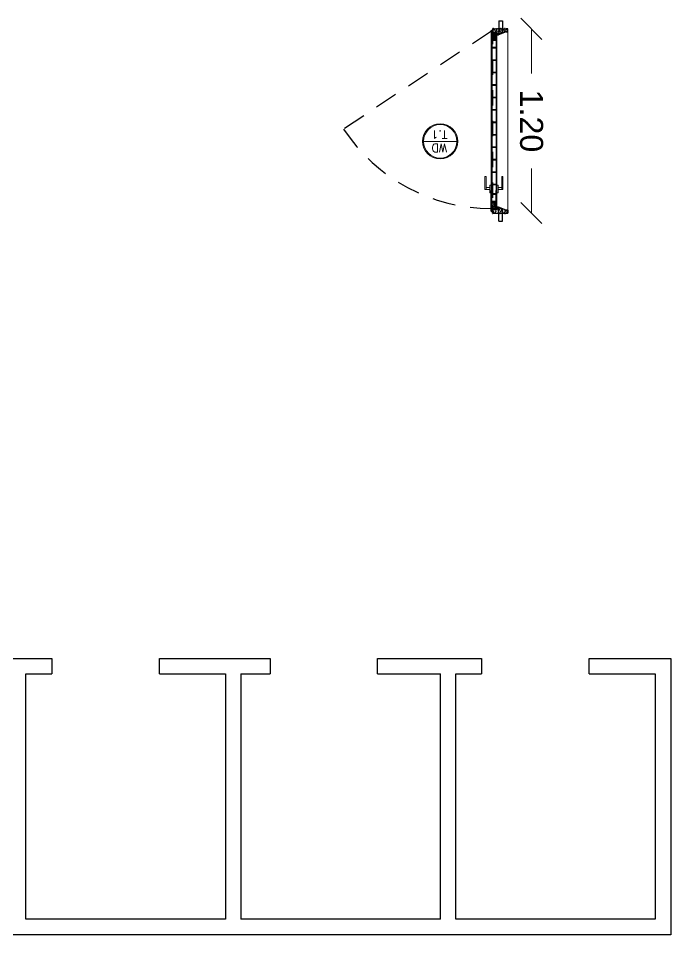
# Model space of a CAD drawing. Header units: metres. Extents: x -355 to 973, y -73 to 238.
# Drawn here: x 833.42 to 837.67, y 208.8 to 214.77 of the extents above; entities that cross this region are included whole.
import ezdxf
from ezdxf.enums import TextEntityAlignment as Align

# ---------------------------------------------------------------- set-up
doc = ezdxf.new("R2010")
doc.units = ezdxf.units.M
doc.header["$LTSCALE"] = 3
doc.header["$MEASUREMENT"] = 0
doc.linetypes.add('HIDDEN2', pattern=[0.1875, 0.125, -0.0625])
doc.layers.add('05', color=21, linetype='Continuous', lineweight=5)
for name, color, linetype in [('A-FALSE-25-Knuf', 2, 'Continuous'), ('D-Hatch', 3, 'Continuous'), ('Ditail', 1, 'Continuous')]:
    doc.layers.add(name, color=color, linetype=linetype)
doc.styles.add('ROMANT', font='romant')
doc.styles.get("Standard").update_dxf_attribs({"font": 'arial.ttf'})
doc.dimstyles.new('ahmad', dxfattribs={"dimtxt": 0.2, "dimasz": 0.1375, "dimexe": 0, "dimexo": 0.0625, "dimgap": 0.09, "dimtad": 0, "dimzin": 0, "dimdsep": 46, "dimtxsty": 'Standard', "dimblk": 'OBLIQUE', "dimcen": 0.09, "dimclrd": 245, "dimclrt": 61, "dimadec": 0, "dimazin": 0, "dimtfac": 1, "dimtofl": 0, "dimtmove": 0, "dimatfit": 3, "dimldrblk": 'OBLIQUE', "dimfxl": 0, "dimfxlon": 1, "dimtolj": 1, "dimtzin": 0, "dimlwd": 13, "dimarcsym": 0})
pattern_1 = [(52.5, (36.3475943, -165.330167), (0.00764710387, -0.0002500056), [0, -0.0060325174, 0, -0.00674689445, 0, -0.00644923734]), (82.5, (36.347594, -165.330167), (0.0112004245, 0.0070238215), [0, -0.00325438438, 0, -0.00543720317, 0, -0.00208359976]), (122.5, (36.347594, -165.335048), (2.245608e-05, 0.0123592914), [0, -0.00198438072, 0, -0.0071437706, 0, -0.00932658938]), (132.5, (36.347594, -165.335048), (0.0034832807, 0.011930604), [0, -0.00099219036, 0, -0.0046831385, 0, -0.00535782794])]
pattern_2 = [(307.5, (36.3475943, 62.4928517), (0.00764710387, 0.0002500056), [0, -0.0060325174, 0, -0.00674689445, 0, -0.00644923734]), (277.5, (36.347594, 62.492852), (0.0112004245, -0.0070238215), [0, -0.00325438438, 0, -0.00543720317, 0, -0.00208359976]), (237.5, (36.347594, 62.497733), (2.245608e-05, -0.0123592914), [0, -0.00198438072, 0, -0.0071437706, 0, -0.00932658938]), (227.5, (36.347594, 62.497733), (0.0034832807, -0.011930604), [0, -0.00099219036, 0, -0.0046831385, 0, -0.00535782794])]

# ---------------------------------------------------------------- blocks, each defined once
blk = doc.blocks.new('_Oblique')
at = {"color": 0, "linetype": 'ByBlock', "lineweight": -2}
blk.add_line((-0.5, -0.5), (0.5, 0.5), dxfattribs=at)
blk = doc.blocks.new('*D64')
at = {"color": 245, "lineweight": 13, "transparency": 16777216}
for p, q in [((68.5961, -50.8187), (68.5961, -51.1094)), ((68.5961, -52.0187), (68.5961, -51.7279))]:
    blk.add_line(p, q, dxfattribs=at)
at = {"layer": 'Defpoints', "color": 0, "transparency": 16777216}
for p in [(68.5961, -50.8187), (68.75, -50.8187), (68.75, -52.0187)]:
    blk.add_point(p, dxfattribs=at)
at = {"color": 245, "lineweight": 13, "transparency": 16777216, "xscale": 0.1375, "yscale": 0.1375, "zscale": 0.1375}
for p, rotation in [((68.5961, -50.8187), 90), ((68.5961, -52.0187), 270)]:
    blk.add_blockref('_Oblique', p, dxfattribs=dict(at, rotation=rotation))
at = {"color": 61, "transparency": 16777216, "insert": (68.5961, -51.4187), "char_height": 0.15, "attachment_point": 5, "rotation": 90}
blk.add_mtext('\\A1;1.20', dxfattribs=at)
blk = doc.blocks.new('dfdfd')
at = {"layer": '05'}
h = blk.add_hatch(color=217, dxfattribs=at)
h.paths.add_polyline_path([(118.6063, 35.5104, 1), (118.8358, 35.5104, 1)])
h.paths.add_polyline_path([(118.8298, 35.5104, 1), (118.6123, 35.5104, 1)], flags=16)
at = {"layer": '05', "color": 217}
blk.add_line((118.6123, 35.5104), (118.8298, 35.5104), dxfattribs=at)
for radius in [0.1148, 0.1088]:
    blk.add_circle((118.7211, 35.5104), radius, dxfattribs=at)
blk = doc.blocks.new('SSDSSS')
at = {"layer": 'D-Hatch', "linetype": 'Continuous', "ltscale": 0.1}
h = blk.add_hatch(dxfattribs=at)
h.set_pattern_fill('AR-SAND', color=2, scale=0.0003125, style=0)
h.set_pattern_definition([(307.5, (36.347594, 62.492852), (0.0152942077, 0.0005000112), [0, -0.0120650348, 0, -0.0134937889, 0, -0.0128984747]), (277.5, (36.347594, 62.492852), (0.022400849, -0.014047643), [0, -0.0065087688, 0, -0.0108744063, 0, -0.0041671995]), (237.5, (36.347594, 62.502615), (4.49122e-05, -0.0247185828), [0, -0.0039687614, 0, -0.0142875412, 0, -0.0186531788]), (227.5, (36.347594, 62.502615), (0.0069665614, -0.023861208), [0, -0.0019843807, 0, -0.009366277, 0, -0.0107156559])])
h.paths.add_polyline_path([(68.8211, -50.8562), (68.8211, -50.8421), (68.8485, -50.8421), (68.8485, -50.8202), (68.8383, -50.8202), (68.8383, -50.8187), (68.85, -50.8187), (68.85, -50.8141), (68.7563, -50.8141), (68.7563, -50.8187), (68.768, -50.8187), (68.768, -50.8202), (68.7578, -50.8202), (68.7578, -50.8366), (68.7683, -50.8366), (68.811, -50.8562)])
at = {"layer": 'D-Hatch'}
h = blk.add_hatch(dxfattribs=at)
h.set_pattern_fill('AR-SAND', color=1, scale=0.00015625, style=0)
h.set_pattern_definition(pattern_2)
edge = h.paths.add_edge_path()
edge.add_spline(control_points=[(68.8307, -50.8737), (68.8307, -50.8749), (68.8305, -50.8769), (68.831, -50.881), (68.8313, -50.883), (68.8338, -50.8871), (68.8355, -50.8885), (68.8383, -50.8903), (68.8396, -50.8909), (68.8422, -50.892), (68.8434, -50.8925), (68.8443, -50.893), (68.8445, -50.8931), (68.8449, -50.8936)], knot_values=[0.207475, 0.207475, 0.207475, 0.207475, 0.265787, 0.265787, 0.301433, 0.301433, 0.33708, 0.33708, 0.372726, 0.372726, 0.426688, 0.426688, 0.476539, 0.476539, 0.476539, 0.476539], degree=3, periodic=0)
edge.add_line((68.8449, -50.8936), (68.8542, -50.8936))
edge.add_line((68.8542, -50.8936), (68.8542, -50.8935))
edge.add_spline(control_points=[(68.8542, -50.8935), (68.8525, -50.8907), (68.8492, -50.8849), (68.836, -50.883), (68.8411, -50.8672), (68.8317, -50.8657), (68.8269, -50.865)], knot_values=[0.000761, 0.000761, 0.000761, 0.000761, 0.123708, 0.252477, 0.399323, 0.554146, 0.554146, 0.554146, 0.554146], degree=3, periodic=0)
edge.add_line((68.8269, -50.865), (68.8269, -50.8729))
edge.add_spline(control_points=[(68.8269, -50.8729), (68.8285, -50.8732), (68.8298, -50.8734), (68.8307, -50.8737)], knot_values=[0.013549, 0.013549, 0.013549, 0.013549, 0.067873, 0.067873, 0.067873, 0.067873], degree=3, periodic=0)
edge = h.paths.add_edge_path(flags=16)
edge.add_spline(control_points=[(68.8449, -50.8936), (68.8445, -50.8931), (68.8443, -50.893), (68.8434, -50.8925), (68.8422, -50.892), (68.8396, -50.8909), (68.8383, -50.8903), (68.8355, -50.8885), (68.8338, -50.8871), (68.8313, -50.883), (68.831, -50.881), (68.8305, -50.8769), (68.8307, -50.8749), (68.8307, -50.8737)], knot_values=[0.207475, 0.207475, 0.207475, 0.207475, 0.257327, 0.257327, 0.311288, 0.311288, 0.346935, 0.346935, 0.382581, 0.382581, 0.418228, 0.418228, 0.476539, 0.476539, 0.476539, 0.476539], degree=3, periodic=0)
edge.add_spline(control_points=[(68.8307, -50.8737), (68.8298, -50.8734), (68.8285, -50.8732), (68.8269, -50.8729)], knot_values=[0.013549, 0.013549, 0.013549, 0.013549, 0.067873, 0.067873, 0.067873, 0.067873], degree=3, periodic=0)
edge.add_line((68.8269, -50.8729), (68.8269, -50.8905))
edge.add_spline(control_points=[(68.8269, -50.8905), (68.8275, -50.8915), (68.8282, -50.8923), (68.8291, -50.8932), (68.8293, -50.8934), (68.8295, -50.8936)], knot_values=[0.30723, 0.30723, 0.30723, 0.30723, 0.317654, 0.317654, 0.320823, 0.320823, 0.320823, 0.320823], degree=3, periodic=0)
edge.add_line((68.8295, -50.8936), (68.8449, -50.8936))
edge = h.paths.add_edge_path()
edge.add_spline(control_points=[(68.8295, -50.8936), (68.8293, -50.8934), (68.8291, -50.8932), (68.8282, -50.8923), (68.8275, -50.8915), (68.8269, -50.8905)], knot_values=[0.30723, 0.30723, 0.30723, 0.30723, 0.310399, 0.310399, 0.320823, 0.320823, 0.320823, 0.320823], degree=3, periodic=0)
edge.add_line((68.8269, -50.8905), (68.8269, -50.8936))
edge.add_line((68.8269, -50.8936), (68.8295, -50.8936))
edge = h.paths.add_edge_path()
edge.add_spline(control_points=[(68.8542, -50.8482), (68.8536, -50.8479), (68.853, -50.8477), (68.8498, -50.8466), (68.8479, -50.8465), (68.8441, -50.8463), (68.843, -50.8464), (68.8419, -50.8465)], knot_values=[0.248364, 0.248364, 0.248364, 0.248364, 0.25388, 0.25388, 0.279204, 0.279204, 0.314112, 0.314112, 0.314112, 0.314112], degree=3, periodic=0)
edge.add_spline(control_points=[(68.8419, -50.8465), (68.8416, -50.8461), (68.8413, -50.8456), (68.841, -50.8451)], knot_values=[0.024585, 0.024585, 0.024585, 0.024585, 0.051488, 0.051488, 0.051488, 0.051488], degree=3, periodic=0)
edge.add_line((68.841, -50.8451), (68.8294, -50.8451))
edge.add_spline(control_points=[(68.8294, -50.8451), (68.8313, -50.8479), (68.8328, -50.8501), (68.8346, -50.8516), (68.8348, -50.8517), (68.8357, -50.8518), (68.8377, -50.8516), (68.8417, -50.8515), (68.8432, -50.8515), (68.8467, -50.8524), (68.8487, -50.8533), (68.8516, -50.8562), (68.8524, -50.8578), (68.8533, -50.8605), (68.8535, -50.8616), (68.854, -50.8653), (68.8539, -50.8673), (68.8541, -50.8693), (68.8541, -50.8697), (68.8542, -50.8699)], knot_values=[0, 0, 0, 0, 0.11577, 0.11577, 0.192459, 0.192459, 0.269149, 0.269149, 0.304241, 0.304241, 0.331039, 0.331039, 0.357837, 0.357837, 0.384634, 0.384634, 0.451421, 0.451421, 0.47355, 0.47355, 0.47355, 0.47355], degree=3, periodic=0)
edge.add_line((68.8542, -50.8699), (68.8542, -50.8482))
edge = h.paths.add_edge_path()
edge.add_line((68.8508, -50.8451), (68.841, -50.8451))
edge.add_spline(control_points=[(68.841, -50.8451), (68.8413, -50.8456), (68.8416, -50.8461), (68.8419, -50.8465)], knot_values=[0.024585, 0.024585, 0.024585, 0.024585, 0.051488, 0.051488, 0.051488, 0.051488], degree=3, periodic=0)
edge.add_spline(control_points=[(68.8419, -50.8465), (68.843, -50.8464), (68.8441, -50.8463), (68.8479, -50.8465), (68.8498, -50.8466), (68.853, -50.8477), (68.8536, -50.8479), (68.8542, -50.8482)], knot_values=[0.248364, 0.248364, 0.248364, 0.248364, 0.283272, 0.283272, 0.308596, 0.308596, 0.314112, 0.314112, 0.314112, 0.314112], degree=3, periodic=0)
edge.add_line((68.8542, -50.8482), (68.8542, -50.8389))
edge.add_line((68.8542, -50.8389), (68.8508, -50.8389))
edge.add_line((68.8508, -50.8389), (68.8508, -50.8451))
h = blk.add_hatch(dxfattribs=at)
h.set_pattern_fill('AR-SAND', color=1, scale=0.00015625, style=0)
h.set_pattern_definition(pattern_2)
edge = h.paths.add_edge_path()
edge.add_spline(control_points=[(68.8542, -50.8935), (68.8525, -50.8907), (68.8492, -50.8849), (68.836, -50.883), (68.8411, -50.8672), (68.8317, -50.8657), (68.8269, -50.865)], knot_values=[0.000761, 0.000761, 0.000761, 0.000761, 0.123708, 0.252477, 0.399323, 0.554146, 0.554146, 0.554146, 0.554146], degree=3, periodic=0)
edge.add_line((68.8542, -50.8935), (68.8542, -50.8699))
edge.add_spline(control_points=[(68.8542, -50.8699), (68.8541, -50.8697), (68.8541, -50.8693), (68.8539, -50.8673), (68.854, -50.8653), (68.8535, -50.8616), (68.8533, -50.8605), (68.8524, -50.8578), (68.8516, -50.8562), (68.8487, -50.8533), (68.8467, -50.8524), (68.8432, -50.8515), (68.8417, -50.8515), (68.8377, -50.8516), (68.8357, -50.8518), (68.8348, -50.8517), (68.8346, -50.8516), (68.8328, -50.8501), (68.8313, -50.8479), (68.8294, -50.8451)], knot_values=[0, 0, 0, 0, 0.022129, 0.022129, 0.088916, 0.088916, 0.115714, 0.115714, 0.142512, 0.142512, 0.169309, 0.169309, 0.204402, 0.204402, 0.281091, 0.281091, 0.35778, 0.35778, 0.47355, 0.47355, 0.47355, 0.47355], degree=3, periodic=0)
edge.add_line((68.8294, -50.8451), (68.8269, -50.8451))
edge.add_line((68.8269, -50.8451), (68.8269, -50.865))
at = {"layer": 'D-Hatch', "linetype": 'Continuous', "ltscale": 0.1}
h = blk.add_hatch(dxfattribs=at)
h.set_pattern_fill('AR-SAND', color=2, scale=0.0003125, style=0)
h.set_pattern_definition([(52.5, (36.347594, -165.330167), (0.0152942077, -0.0005000112), [0, -0.0120650348, 0, -0.0134937889, 0, -0.0128984747]), (82.5, (36.347594, -165.330167), (0.022400849, 0.014047643), [0, -0.0065087688, 0, -0.0108744063, 0, -0.0041671995]), (122.5, (36.347594, -165.33993), (4.49122e-05, 0.0247185828), [0, -0.0039687614, 0, -0.0142875412, 0, -0.0186531788]), (132.5, (36.347594, -165.33993), (0.0069665614, 0.023861208), [0, -0.0019843807, 0, -0.009366277, 0, -0.0107156559])])
h.paths.add_polyline_path([(68.8211, -51.9812), (68.8211, -51.9952), (68.8485, -51.9952), (68.8485, -52.0171), (68.8383, -52.0171), (68.8383, -52.0187), (68.85, -52.0187), (68.85, -52.0232), (68.7563, -52.0232), (68.7563, -52.0187), (68.768, -52.0187), (68.768, -52.0171), (68.7578, -52.0171), (68.7578, -52.0007), (68.7683, -52.0007), (68.811, -51.9812)])
at = {"layer": 'D-Hatch'}
h = blk.add_hatch(dxfattribs=at)
h.set_pattern_fill('AR-SAND', color=1, scale=0.00015625, style=0)
h.set_pattern_definition(pattern_1)
edge = h.paths.add_edge_path()
edge.add_spline(control_points=[(68.8307, -51.9636), (68.8307, -51.9624), (68.8305, -51.9605), (68.831, -51.9563), (68.8313, -51.9543), (68.8338, -51.9502), (68.8355, -51.9488), (68.8383, -51.947), (68.8396, -51.9464), (68.8422, -51.9453), (68.8434, -51.9449), (68.8443, -51.9444), (68.8445, -51.9442), (68.8449, -51.9437)], knot_values=[0.207475, 0.207475, 0.207475, 0.207475, 0.265787, 0.265787, 0.301433, 0.301433, 0.33708, 0.33708, 0.372726, 0.372726, 0.426688, 0.426688, 0.476539, 0.476539, 0.476539, 0.476539], degree=3, periodic=0)
edge.add_line((68.8449, -51.9437), (68.8542, -51.9437))
edge.add_line((68.8542, -51.9437), (68.8542, -51.9438))
edge.add_spline(control_points=[(68.8542, -51.9438), (68.8525, -51.9466), (68.8492, -51.9524), (68.836, -51.9543), (68.8411, -51.9701), (68.8317, -51.9716), (68.8269, -51.9723)], knot_values=[0.000761, 0.000761, 0.000761, 0.000761, 0.123708, 0.252477, 0.399323, 0.554146, 0.554146, 0.554146, 0.554146], degree=3, periodic=0)
edge.add_line((68.8269, -51.9723), (68.8269, -51.9644))
edge.add_spline(control_points=[(68.8269, -51.9644), (68.8285, -51.9642), (68.8298, -51.9639), (68.8307, -51.9636)], knot_values=[0.013549, 0.013549, 0.013549, 0.013549, 0.067873, 0.067873, 0.067873, 0.067873], degree=3, periodic=0)
edge = h.paths.add_edge_path(flags=16)
edge.add_spline(control_points=[(68.8449, -51.9437), (68.8445, -51.9442), (68.8443, -51.9444), (68.8434, -51.9449), (68.8422, -51.9453), (68.8396, -51.9464), (68.8383, -51.947), (68.8355, -51.9488), (68.8338, -51.9502), (68.8313, -51.9543), (68.831, -51.9563), (68.8305, -51.9605), (68.8307, -51.9624), (68.8307, -51.9636)], knot_values=[0.207475, 0.207475, 0.207475, 0.207475, 0.257327, 0.257327, 0.311288, 0.311288, 0.346935, 0.346935, 0.382581, 0.382581, 0.418228, 0.418228, 0.476539, 0.476539, 0.476539, 0.476539], degree=3, periodic=0)
edge.add_spline(control_points=[(68.8307, -51.9636), (68.8298, -51.9639), (68.8285, -51.9642), (68.8269, -51.9644)], knot_values=[0.013549, 0.013549, 0.013549, 0.013549, 0.067873, 0.067873, 0.067873, 0.067873], degree=3, periodic=0)
edge.add_line((68.8269, -51.9644), (68.8269, -51.9468))
edge.add_spline(control_points=[(68.8269, -51.9468), (68.8275, -51.9459), (68.8282, -51.945), (68.8291, -51.9441), (68.8293, -51.9439), (68.8295, -51.9437)], knot_values=[0.30723, 0.30723, 0.30723, 0.30723, 0.317654, 0.317654, 0.320823, 0.320823, 0.320823, 0.320823], degree=3, periodic=0)
edge.add_line((68.8295, -51.9437), (68.8449, -51.9437))
edge = h.paths.add_edge_path()
edge.add_spline(control_points=[(68.8295, -51.9437), (68.8293, -51.9439), (68.8291, -51.9441), (68.8282, -51.945), (68.8275, -51.9459), (68.8269, -51.9468)], knot_values=[0.30723, 0.30723, 0.30723, 0.30723, 0.310399, 0.310399, 0.320823, 0.320823, 0.320823, 0.320823], degree=3, periodic=0)
edge.add_line((68.8269, -51.9468), (68.8269, -51.9437))
edge.add_line((68.8269, -51.9437), (68.8295, -51.9437))
edge = h.paths.add_edge_path()
edge.add_spline(control_points=[(68.8542, -51.9891), (68.8536, -51.9894), (68.853, -51.9896), (68.8498, -51.9907), (68.8479, -51.9909), (68.8441, -51.991), (68.843, -51.9909), (68.8419, -51.9908)], knot_values=[0.248364, 0.248364, 0.248364, 0.248364, 0.25388, 0.25388, 0.279204, 0.279204, 0.314112, 0.314112, 0.314112, 0.314112], degree=3, periodic=0)
edge.add_spline(control_points=[(68.8419, -51.9908), (68.8416, -51.9912), (68.8413, -51.9917), (68.841, -51.9922)], knot_values=[0.024585, 0.024585, 0.024585, 0.024585, 0.051488, 0.051488, 0.051488, 0.051488], degree=3, periodic=0)
edge.add_line((68.841, -51.9922), (68.8294, -51.9922))
edge.add_spline(control_points=[(68.8294, -51.9922), (68.8313, -51.9894), (68.8328, -51.9872), (68.8346, -51.9857), (68.8348, -51.9856), (68.8357, -51.9855), (68.8377, -51.9857), (68.8417, -51.9858), (68.8432, -51.9858), (68.8467, -51.9849), (68.8487, -51.984), (68.8516, -51.9811), (68.8524, -51.9795), (68.8533, -51.9769), (68.8535, -51.9757), (68.854, -51.9721), (68.8539, -51.97), (68.8541, -51.9681), (68.8541, -51.9677), (68.8542, -51.9674)], knot_values=[0, 0, 0, 0, 0.11577, 0.11577, 0.192459, 0.192459, 0.269149, 0.269149, 0.304241, 0.304241, 0.331039, 0.331039, 0.357837, 0.357837, 0.384634, 0.384634, 0.451421, 0.451421, 0.47355, 0.47355, 0.47355, 0.47355], degree=3, periodic=0)
edge.add_line((68.8542, -51.9674), (68.8542, -51.9891))
edge = h.paths.add_edge_path()
edge.add_line((68.8508, -51.9922), (68.841, -51.9922))
edge.add_spline(control_points=[(68.841, -51.9922), (68.8413, -51.9917), (68.8416, -51.9912), (68.8419, -51.9908)], knot_values=[0.024585, 0.024585, 0.024585, 0.024585, 0.051488, 0.051488, 0.051488, 0.051488], degree=3, periodic=0)
edge.add_spline(control_points=[(68.8419, -51.9908), (68.843, -51.9909), (68.8441, -51.991), (68.8479, -51.9909), (68.8498, -51.9907), (68.853, -51.9896), (68.8536, -51.9894), (68.8542, -51.9891)], knot_values=[0.248364, 0.248364, 0.248364, 0.248364, 0.283272, 0.283272, 0.308596, 0.308596, 0.314112, 0.314112, 0.314112, 0.314112], degree=3, periodic=0)
edge.add_line((68.8542, -51.9891), (68.8542, -51.9984))
edge.add_line((68.8542, -51.9984), (68.8508, -51.9984))
edge.add_line((68.8508, -51.9984), (68.8508, -51.9922))
h = blk.add_hatch(dxfattribs=at)
h.set_pattern_fill('AR-SAND', color=1, scale=0.00015625, style=0)
h.set_pattern_definition(pattern_1)
edge = h.paths.add_edge_path()
edge.add_spline(control_points=[(68.8542, -51.9438), (68.8525, -51.9466), (68.8492, -51.9524), (68.836, -51.9543), (68.8411, -51.9701), (68.8317, -51.9716), (68.8269, -51.9723)], knot_values=[0.000761, 0.000761, 0.000761, 0.000761, 0.123708, 0.252477, 0.399323, 0.554146, 0.554146, 0.554146, 0.554146], degree=3, periodic=0)
edge.add_line((68.8542, -51.9438), (68.8542, -51.9674))
edge.add_spline(control_points=[(68.8542, -51.9674), (68.8541, -51.9677), (68.8541, -51.9681), (68.8539, -51.97), (68.854, -51.9721), (68.8535, -51.9757), (68.8533, -51.9769), (68.8524, -51.9795), (68.8516, -51.9811), (68.8487, -51.984), (68.8467, -51.9849), (68.8432, -51.9858), (68.8417, -51.9858), (68.8377, -51.9857), (68.8357, -51.9855), (68.8348, -51.9856), (68.8346, -51.9857), (68.8328, -51.9872), (68.8313, -51.9894), (68.8294, -51.9922)], knot_values=[0, 0, 0, 0, 0.022129, 0.022129, 0.088916, 0.088916, 0.115714, 0.115714, 0.142512, 0.142512, 0.169309, 0.169309, 0.204402, 0.204402, 0.281091, 0.281091, 0.35778, 0.35778, 0.47355, 0.47355, 0.47355, 0.47355], degree=3, periodic=0)
edge.add_line((68.8294, -51.9922), (68.8269, -51.9922))
edge.add_line((68.8269, -51.9922), (68.8269, -51.9723))
blk.add_line((68.75, -52.0187), (68.75, -50.8187))
at = {"layer": '05', "lineweight": 5}
for points in [[(68.7893, -50.9713), (68.7893, -51.0573), (68.7819, -51.0573), (68.7819, -50.9713)], [(68.8134, -50.9845), (68.8134, -50.9713), (68.7893, -50.9713), (68.7893, -50.9845)], [(68.8232, -50.9509), (68.8232, -51.0014), (68.8134, -51.0014), (68.8134, -50.9509)], [(68.8581, -50.9509), (68.8581, -51.0014), (68.8678, -51.0014), (68.8678, -50.9509)], [(68.8678, -50.9845), (68.8678, -50.9713), (68.892, -50.9713), (68.892, -50.9845)], [(68.892, -50.9713), (68.892, -51.0573), (68.8993, -51.0573), (68.8993, -50.9713)]]:
    blk.add_lwpolyline(points, close=True, dxfattribs=at)
at = {"layer": 'D-Hatch', "color": 1}
for points, knots in [([(68.8268, -50.852), (68.8299, -50.8568), (68.835, -50.8646), (68.8525, -50.8594), (68.8485, -50.8745), (68.853, -50.8789), (68.8541, -50.88)], [0, 0, 0, 0, 0.01533432, 0.02528954, 0.03921471, 0.04393143, 0.04393143, 0.04393143, 0.04393143]), ([(68.8294, -50.8451), (68.8313, -50.8479), (68.8328, -50.8501), (68.8346, -50.8516), (68.8348, -50.8517), (68.8357, -50.8518), (68.8377, -50.8516), (68.8417, -50.8515), (68.8432, -50.8515), (68.8467, -50.8524), (68.8487, -50.8533), (68.8516, -50.8562), (68.8524, -50.8578), (68.8533, -50.8605), (68.8535, -50.8616), (68.854, -50.8653), (68.8539, -50.8673), (68.8541, -50.8693), (68.8541, -50.8697), (68.8542, -50.8699)], [0, 0, 0, 0, 0.1157703, 0.1157703, 0.1924595, 0.1924595, 0.2691487, 0.2691487, 0.3042411, 0.3042411, 0.3310389, 0.3310389, 0.3578367, 0.3578367, 0.3846345, 0.3846345, 0.4514214, 0.4514214, 0.4735504, 0.4735504, 0.4735504, 0.4735504]), ([(68.8419, -50.8465), (68.843, -50.8464), (68.8441, -50.8463), (68.8479, -50.8465), (68.8498, -50.8466), (68.853, -50.8477), (68.8536, -50.8479), (68.8542, -50.8482)], [0.24836379, 0.24836379, 0.24836379, 0.24836379, 0.28327178, 0.28327178, 0.30859615, 0.30859615, 0.31411226, 0.31411226, 0.31411226, 0.31411226]), ([(68.8269, -50.865), (68.8317, -50.8657), (68.8411, -50.8672), (68.836, -50.883), (68.8492, -50.8849), (68.8525, -50.8907), (68.8542, -50.8935)], [0.0007611, 0.0007611, 0.0007611, 0.0007611, 0.1555834, 0.3024294, 0.4311984, 0.5541457, 0.5541457, 0.5541457, 0.5541457]), ([(68.8269, -50.8905), (68.8275, -50.8915), (68.8282, -50.8923), (68.8291, -50.8932), (68.8293, -50.8934), (68.8295, -50.8936)], [0.30722961, 0.30722961, 0.30722961, 0.30722961, 0.31765441, 0.31765441, 0.32082332, 0.32082332, 0.32082332, 0.32082332]), ([(68.8307, -50.8737), (68.8307, -50.8749), (68.8305, -50.8769), (68.831, -50.881), (68.8313, -50.883), (68.8338, -50.8871), (68.8355, -50.8885), (68.8383, -50.8903), (68.8396, -50.8909), (68.8422, -50.892), (68.8434, -50.8925), (68.8443, -50.893), (68.8445, -50.8931), (68.8449, -50.8936)], [0.2074754, 0.2074754, 0.2074754, 0.2074754, 0.2657866, 0.2657866, 0.3014331, 0.3014331, 0.3370797, 0.3370797, 0.3727263, 0.3727263, 0.4266877, 0.4266877, 0.4765392, 0.4765392, 0.4765392, 0.4765392]), ([(68.8268, -51.9853), (68.8299, -51.9805), (68.835, -51.9727), (68.8525, -51.9779), (68.8485, -51.9628), (68.853, -51.9584), (68.8541, -51.9573)], [0, 0, 0, 0, 0.01533432, 0.02528954, 0.03921471, 0.04393143, 0.04393143, 0.04393143, 0.04393143]), ([(68.8269, -51.9468), (68.8275, -51.9459), (68.8282, -51.945), (68.8291, -51.9441), (68.8293, -51.9439), (68.8295, -51.9437)], [0.30722961, 0.30722961, 0.30722961, 0.30722961, 0.31765441, 0.31765441, 0.32082332, 0.32082332, 0.32082332, 0.32082332]), ([(68.8269, -51.9723), (68.8317, -51.9716), (68.8411, -51.9701), (68.836, -51.9543), (68.8492, -51.9524), (68.8525, -51.9466), (68.8542, -51.9438)], [0.0007611, 0.0007611, 0.0007611, 0.0007611, 0.1555834, 0.3024294, 0.4311984, 0.5541457, 0.5541457, 0.5541457, 0.5541457]), ([(68.8294, -51.9922), (68.8313, -51.9894), (68.8328, -51.9872), (68.8346, -51.9857), (68.8348, -51.9856), (68.8357, -51.9855), (68.8377, -51.9857), (68.8417, -51.9858), (68.8432, -51.9858), (68.8467, -51.9849), (68.8487, -51.984), (68.8516, -51.9811), (68.8524, -51.9795), (68.8533, -51.9769), (68.8535, -51.9757), (68.854, -51.9721), (68.8539, -51.97), (68.8541, -51.9681), (68.8541, -51.9677), (68.8542, -51.9674)], [0, 0, 0, 0, 0.1157703, 0.1157703, 0.1924595, 0.1924595, 0.2691487, 0.2691487, 0.3042411, 0.3042411, 0.3310389, 0.3310389, 0.3578367, 0.3578367, 0.3846345, 0.3846345, 0.4514214, 0.4514214, 0.4735504, 0.4735504, 0.4735504, 0.4735504]), ([(68.8307, -51.9636), (68.8307, -51.9624), (68.8305, -51.9605), (68.831, -51.9563), (68.8313, -51.9543), (68.8338, -51.9502), (68.8355, -51.9488), (68.8383, -51.947), (68.8396, -51.9464), (68.8422, -51.9453), (68.8434, -51.9449), (68.8443, -51.9444), (68.8445, -51.9442), (68.8449, -51.9437)], [0.2074754, 0.2074754, 0.2074754, 0.2074754, 0.2657866, 0.2657866, 0.3014331, 0.3014331, 0.3370797, 0.3370797, 0.3727263, 0.3727263, 0.4266877, 0.4266877, 0.4765392, 0.4765392, 0.4765392, 0.4765392]), ([(68.8419, -51.9908), (68.843, -51.9909), (68.8441, -51.991), (68.8479, -51.9909), (68.8498, -51.9907), (68.853, -51.9896), (68.8536, -51.9894), (68.8542, -51.9891)], [0.24836379, 0.24836379, 0.24836379, 0.24836379, 0.28327178, 0.28327178, 0.30859615, 0.30859615, 0.31411226, 0.31411226, 0.31411226, 0.31411226])]:
    blk.add_open_spline(points, degree=3, knots=knots, dxfattribs=at)
for points in [[(68.841, -50.8451), (68.8413, -50.8456), (68.8416, -50.8461), (68.8419, -50.8465)], [(68.8269, -50.8729), (68.8285, -50.8732), (68.8298, -50.8734), (68.8307, -50.8737)], [(68.8269, -51.9644), (68.8285, -51.9642), (68.8298, -51.9639), (68.8307, -51.9636)], [(68.841, -51.9922), (68.8413, -51.9917), (68.8416, -51.9912), (68.8419, -51.9908)]]:
    blk.add_open_spline(points, degree=3, dxfattribs=at)
at = {"layer": 'Ditail', "color": 1, "linetype": 'HIDDEN2', "ltscale": 0.1}
for p, q in [((68.7849, -50.7669), (68.7849, -50.8422)), ((68.8083, -50.7669), (68.7849, -50.7669)), ((68.8083, -50.7669), (68.8083, -50.8528)), ((68.7849, -50.8422), (68.8083, -50.8528)), ((68.85, -52.0187), (68.85, -50.8187)), ((68.7849, -51.9951), (68.8083, -51.9845)), ((68.7849, -52.0704), (68.7849, -51.9951)), ((68.8083, -52.0704), (68.8083, -51.9845)), ((68.8083, -52.0704), (68.7849, -52.0704))]:
    blk.add_line(p, q, dxfattribs=at)
at = {"layer": 'Ditail', "color": 3}
for p, q in [((68.75, -50.8382), (68.75, -50.8187)), ((68.75, -50.8187), (68.7617, -50.8187)), ((68.85, -50.8187), (68.75, -50.8187)), ((68.7617, -50.8382), (68.75, -50.8382)), ((68.7617, -50.8202), (68.7516, -50.8202)), ((68.7516, -50.8202), (68.7516, -50.8366)), ((68.7516, -50.8366), (68.7621, -50.8366)), ((68.7617, -50.8187), (68.7617, -50.8202)), ((68.7617, -50.8382), (68.811, -50.8577)), ((68.7621, -50.8366), (68.811, -50.8562)), ((68.811, -50.8562), (68.8211, -50.8562)), ((68.8227, -50.8577), (68.811, -50.8577)), ((68.8211, -50.8562), (68.8211, -50.8421)), ((68.8211, -50.8421), (68.8485, -50.8421)), ((68.85, -50.8437), (68.8227, -50.8437)), ((68.8227, -50.8437), (68.8227, -50.8577)), ((68.8383, -50.8202), (68.8383, -50.8187)), ((68.8383, -50.8187), (68.85, -50.8187)), ((68.8485, -50.8202), (68.8383, -50.8202)), ((68.8485, -50.8421), (68.8485, -50.8202)), ((68.85, -50.8187), (68.85, -50.8437)), ((68.8263, -50.9405), (68.8549, -50.9405)), ((68.8263, -50.9436), (68.8549, -50.9436)), ((68.8263, -51.0016), (68.8549, -51.0016)), ((68.8263, -51.0047), (68.8549, -51.0047)), ((68.8263, -51.0827), (68.8549, -51.0827)), ((68.8263, -51.0858), (68.8549, -51.0858)), ((68.8263, -51.1638), (68.8549, -51.1638)), ((68.8263, -51.1669), (68.8549, -51.1669)), ((68.8263, -51.2449), (68.8549, -51.2449)), ((68.8263, -51.248), (68.8549, -51.248)), ((68.8263, -51.326), (68.8549, -51.326)), ((68.8263, -51.3291), (68.8549, -51.3291)), ((68.8263, -51.4071), (68.8549, -51.4071)), ((68.8263, -51.4102), (68.8549, -51.4102)), ((68.8263, -51.4882), (68.8549, -51.4882)), ((68.8263, -51.4913), (68.8549, -51.4913)), ((68.8263, -51.5693), (68.8549, -51.5693)), ((68.8263, -51.5724), (68.8549, -51.5724)), ((68.8263, -51.6504), (68.8549, -51.6504)), ((68.8263, -51.6535), (68.8549, -51.6535)), ((68.8263, -51.7315), (68.8549, -51.7315)), ((68.8263, -51.7346), (68.8549, -51.7346)), ((68.8263, -51.8126), (68.8549, -51.8126)), ((68.8263, -51.8157), (68.8549, -51.8157)), ((68.8263, -51.8937), (68.8549, -51.8937)), ((68.8263, -51.8968), (68.8549, -51.8968)), ((68.7617, -51.9991), (68.811, -51.9796)), ((68.7621, -52.0007), (68.811, -51.9812)), ((68.8227, -51.9796), (68.811, -51.9796)), ((68.811, -51.9812), (68.8211, -51.9812)), ((68.8211, -51.9812), (68.8211, -51.9952)), ((68.8211, -51.9952), (68.8485, -51.9952)), ((68.8227, -51.9937), (68.8227, -51.9796)), ((68.85, -51.9937), (68.8227, -51.9937)), ((68.8485, -51.9952), (68.8485, -52.0171)), ((68.85, -52.0187), (68.85, -51.9937)), ((68.7617, -51.9991), (68.75, -51.9991)), ((68.75, -51.9991), (68.75, -52.0187)), ((68.75, -52.0187), (68.7617, -52.0187)), ((68.85, -52.0187), (68.75, -52.0187)), ((68.7516, -52.0171), (68.7516, -52.0007)), ((68.7516, -52.0007), (68.7621, -52.0007)), ((68.7617, -52.0171), (68.7516, -52.0171)), ((68.7617, -52.0187), (68.7617, -52.0171)), ((68.8485, -52.0171), (68.8383, -52.0171)), ((68.8383, -52.0171), (68.8383, -52.0187)), ((68.8383, -52.0187), (68.85, -52.0187))]:
    blk.add_line(p, q, dxfattribs=at)
at = {"layer": 'Ditail', "color": 2}
for p, q in [((68.8232, -51.9922), (68.8232, -50.8451)), ((68.8232, -50.8451), (68.8232, -50.9654)), ((68.8232, -50.8451), (68.8263, -50.8451)), ((68.8263, -50.8451), (68.8263, -50.9654)), ((68.8549, -50.8389), (68.8549, -50.9654)), ((68.8549, -50.8389), (68.8581, -50.8389)), ((68.8581, -51.9984), (68.8581, -50.8389)), ((68.8581, -50.8389), (68.8581, -50.9654)), ((68.8263, -51.9922), (68.8263, -50.9436)), ((68.8549, -51.9984), (68.8549, -50.9436)), ((68.8232, -51.9922), (68.8263, -51.9922)), ((68.8549, -51.9984), (68.8581, -51.9984))]:
    blk.add_line(p, q, dxfattribs=at)
at = {"layer": 'Ditail', "color": 1}
for p, q in [((68.824, -51.9922), (68.824, -50.8451)), ((68.824, -50.8451), (68.824, -50.9654)), ((68.8247, -51.9922), (68.8247, -50.8451)), ((68.8247, -50.8451), (68.8247, -50.9654)), ((68.8255, -51.9922), (68.8255, -50.8451)), ((68.8255, -50.8451), (68.8255, -50.9654)), ((68.8557, -51.9984), (68.8557, -50.8389)), ((68.8557, -50.8389), (68.8557, -50.9654)), ((68.8565, -51.9984), (68.8565, -50.8389)), ((68.8565, -50.8389), (68.8565, -50.9654)), ((68.8573, -51.9984), (68.8573, -50.8389)), ((68.8573, -50.8389), (68.8573, -50.9654))]:
    blk.add_line(p, q, dxfattribs=at)
at = {"layer": 'Ditail', "color": 4, "linetype": 'Continuous', "ltscale": 0.1}
for p, q in [((68.8269, -50.8451), (68.8508, -50.8451)), ((68.8269, -50.8451), (68.8269, -50.8936)), ((68.8508, -50.8451), (68.8508, -50.8389)), ((68.8508, -50.8389), (68.8542, -50.8389)), ((68.8542, -50.8389), (68.8542, -50.8936)), ((68.8269, -50.8936), (68.8542, -50.8936)), ((68.8269, -51.9437), (68.8542, -51.9437)), ((68.8269, -51.9922), (68.8269, -51.9437)), ((68.8269, -51.9922), (68.8508, -51.9922)), ((68.8508, -51.9922), (68.8508, -51.9984)), ((68.8542, -51.9984), (68.8542, -51.9437)), ((68.8508, -51.9984), (68.8542, -51.9984))]:
    blk.add_line(p, q, dxfattribs=at)
at = {"layer": 'Ditail', "color": 1, "linetype": 'HIDDEN2', "ltscale": 0.4}
blk.add_line((68.8552, -52.0046), (69.8196, -51.366), dxfattribs=at)
at = {"layer": 'Ditail'}
for centre, radius in [((68.8552, -50.8327), 0.00469), ((68.8552, -50.8327), 0.00234), ((68.8552, -52.0046), 0.00469), ((68.8552, -52.0046), 0.00234)]:
    blk.add_circle(centre, radius, dxfattribs=at)
at = {"layer": 'Ditail', "color": 1, "linetype": 'HIDDEN2', "ltscale": 0.4}
blk.add_arc((68.8552, -52.0046), 1.1567, 33.51041, 89.85771, dxfattribs=at)
at = {"layer": '05'}
blk.add_blockref('dfdfd', (-49.5306, -86.7963), dxfattribs=at)
at = {"layer": 'A-FALSE-25-Knuf', "style": 'ROMANT'}
for s, p in [('WD', (69.1963, -51.269)), ('T.1', (69.1953, -51.3566))]:
    blk.add_text(s, height=0.05253, dxfattribs=at).set_placement(p, align=Align.CENTER)
dim = blk.add_linear_dim(base=(68.5961, -50.8187), p1=(68.75, -52.0187), p2=(68.75, -50.8187), angle=90, dimstyle='ahmad')
dim.commit()
dim.dimension.update_dxf_attribs({"geometry": '*D64', "text_midpoint": (68.5961, -51.4187)})

msp = doc.modelspace()

# ---------------------------------------------------------------- linework, layer by layer
for p, q in [((832.9357, 210.6042), (833.643, 210.6042)), ((833.4741, 210.6042), (833.643, 210.6042)), ((833.643, 210.6042), (833.643, 210.5042)), ((834.343, 210.6042), (835.0641, 210.6042)), ((834.343, 210.6042), (834.8741, 210.6042)), ((834.343, 210.5042), (834.343, 210.6042)), ((835.0641, 210.6042), (835.0641, 210.5042)), ((835.7641, 210.6042), (836.4427, 210.6042)), ((835.7641, 210.5042), (835.7641, 210.6042)), ((836.4427, 210.6042), (836.4427, 210.5042)), ((837.1427, 210.6042), (837.6741, 210.6042)), ((837.1427, 210.5042), (837.1427, 210.6042)), ((837.6741, 210.6042), (837.6741, 208.8042)), ((833.4741, 210.5042), (833.643, 210.5042)), ((833.4741, 208.9042), (833.4741, 210.5042)), ((834.343, 210.5042), (834.7741, 210.5042)), ((834.7741, 210.5042), (834.7741, 208.9042)), ((834.8741, 210.5042), (835.0641, 210.5042)), ((834.8741, 210.5042), (834.8741, 208.9042)), ((835.7641, 210.5042), (836.1741, 210.5042)), ((836.1741, 208.9042), (836.1741, 210.5042)), ((836.2741, 210.5042), (836.4427, 210.5042)), ((836.2741, 208.9042), (836.2741, 210.5042)), ((837.1427, 210.5042), (837.5741, 210.5042)), ((837.5741, 210.5042), (837.5741, 208.9042)), ((834.7741, 208.9042), (833.4741, 208.9042)), ((836.1741, 208.9042), (834.8741, 208.9042)), ((837.5741, 208.9042), (836.2741, 208.9042)), ((837.6741, 208.8042), (829.2741, 208.8042))]:
    msp.add_line(p, q)

# ---------------------------------------------------------------- block references
at = {"layer": '05', "rotation": 180}
msp.add_blockref('SSDSSS', (905.363, 162.6865), dxfattribs=at)

doc.saveas('drawing.dxf')
